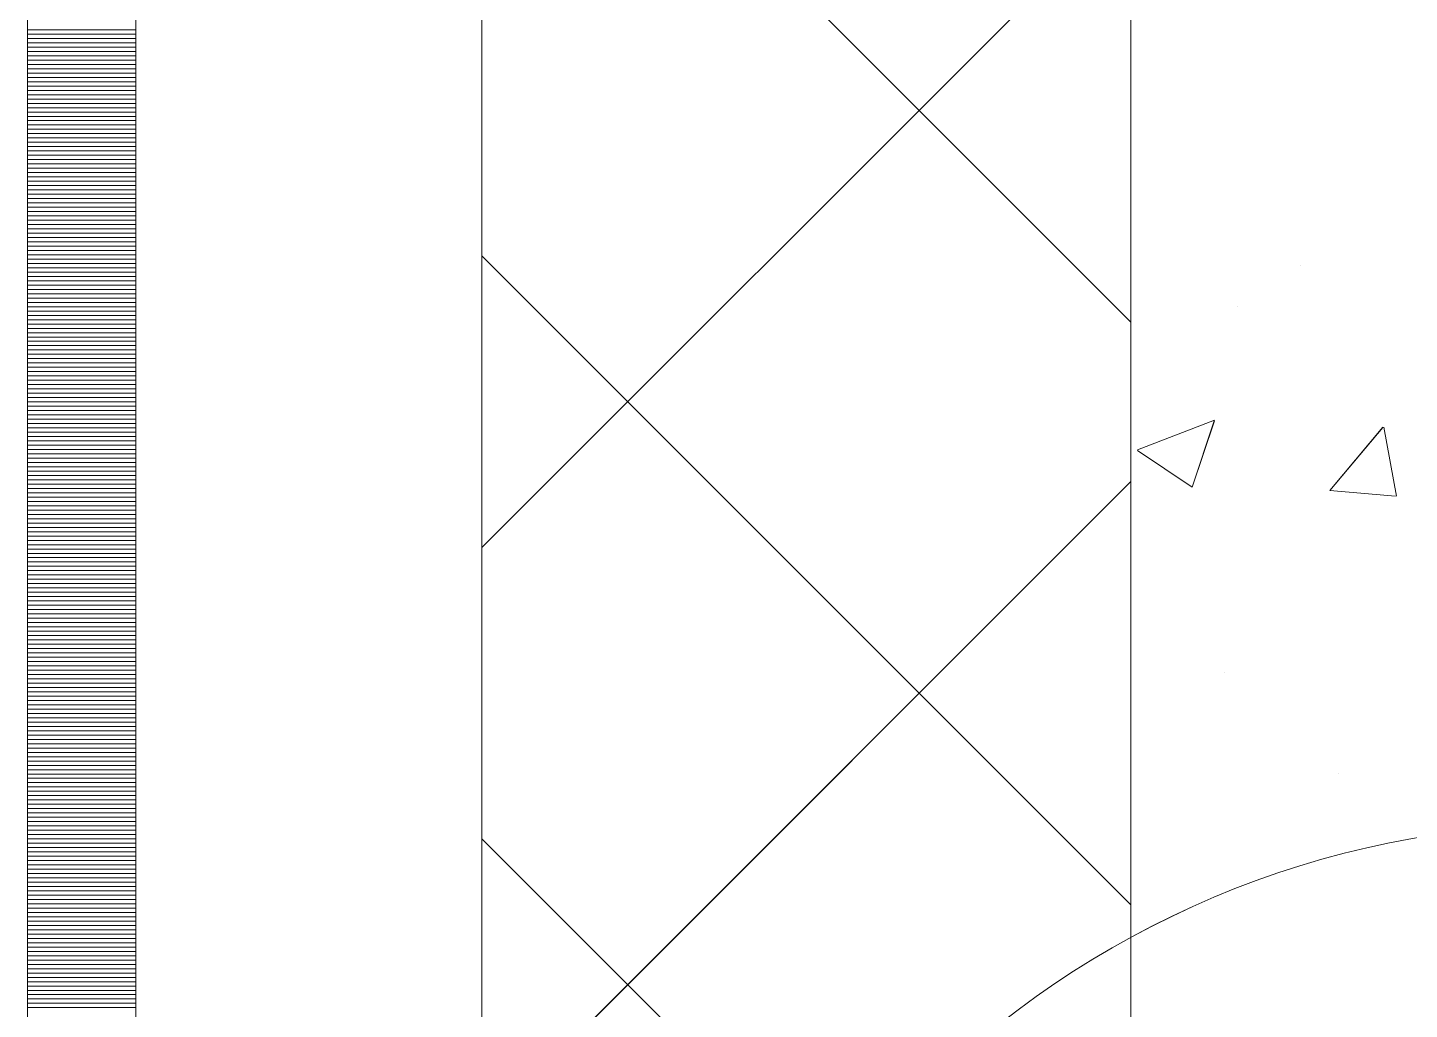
# Model space of a CAD drawing. Header units: millimetres. Extents: x 470010 to 1231400, y -134005 to 421770.
# Drawn here: x 672518.6 to 672838, y -55395.9 to -55169 of the extents above; entities that cross this region are included whole.
import ezdxf
from ezdxf.enums import TextEntityAlignment as Align

# ---------------------------------------------------------------- set-up
doc = ezdxf.new("R2010")
doc.units = ezdxf.units.MM
doc.linetypes.add('DASHED', pattern=[19.05, 12.7, -6.35])
doc.layers.get('Defpoints').update_dxf_attribs({"color": 140})
doc.layers.add('АР_Делит', color=120, linetype='Continuous', lineweight=0, plot=False)
for name, color, linetype, lineweight in [('АР_Стены ПЕНОблок', 52, 'Continuous', 20), ('АР_Тонкая', 254, 'Continuous', 5), ('АР_Утеплитель', 31, 'Continuous', 0), ('АР_Штриховка', 8, 'Continuous', 0)]:
    doc.layers.add(name, color=color, linetype=linetype, lineweight=lineweight)
doc.layers.add('РД_Оси_100', color=7, linetype='Continuous', lineweight=0, true_color=0x525252)
doc.styles.add('style1', font='ARIALN.TTF')

# ---------------------------------------------------------------- blocks, each defined once
blk = doc.blocks.new('СОШ_2200_АР_ОСИ_М100_28.05.24')
at = {"layer": 'АР_Делит', "color": 251, "linetype": 'DASHED', "true_color": 0x636466}
blk.add_lwpolyline([(114955, 135155), (114955, -355), (93595.036, -355), (93595.036, 13855), (94145, 13855), (94145, 68320), (66055, 68320), (66055, 13857.73), (83455, 13857.73), (83455, -355), (45245, -355), (45245, 13145), (44695, 13145), (44695, 26755), (45245, 26755), (45245, 68320), (20455, 68320), (20455, 26755), (27955, 26755), (27955, 13145), (-355, 13145), (-355, 100855)], dxfattribs=at)
blk = doc.blocks.new('A$C9108343f')
at = {"layer": 'АР_Делит', "color": 18, "true_color": 0x000000}
blk.add_circle((7158.34, 44796.92), 216.34, dxfattribs=at)
at = {"layer": 'АР_Стены ПЕНОблок', "color": 18, "linetype": 'Continuous', "lineweight": 20, "true_color": 0x000000}
blk.add_line((7054.96, 97555), (7054.96, 21355), dxfattribs=at)
at = {"layer": 'АР_Тонкая', "color": 18, "linetype": 'Continuous', "lineweight": 5, "true_color": 0x000000}
for p, q in [((6799.96, 97555), (6799.96, 21355)), ((6824.96, 97555), (6824.96, 21355)), ((6824.96, 21355), (6824.96, 97555)), ((6904.96, 21355), (6904.96, 97555))]:
    blk.add_line(p, q, dxfattribs=at)
at = {"layer": 'АР_Утеплитель', "color": 18, "linetype": 'Continuous', "lineweight": 0, "true_color": 0x000000}
for p, q in [((6904.96, 97555), (6904.96, 21355)), ((7054.96, 21355), (7054.96, 97555))]:
    blk.add_line(p, q, dxfattribs=at)
at = {"layer": 'АР_Штриховка', "color": 18, "linetype": 'Continuous', "lineweight": 0, "true_color": 0x000000}
for p, q in [((7054.96, 45129.21), (6904.96, 45279.21)), ((6904.96, 45077.07), (7054.96, 45227.07)), ((6799.96, 45196.75), (6824.96, 45196.75)), ((6799.96, 45195.75), (6824.96, 45195.75)), ((6799.96, 45194.75), (6824.96, 45194.75)), ((6799.96, 45193.75), (6824.96, 45193.75)), ((6799.96, 45192.75), (6824.96, 45192.75)), ((6799.96, 45191.75), (6824.96, 45191.75)), ((6799.96, 45190.75), (6824.96, 45190.75)), ((6799.96, 45189.75), (6824.96, 45189.75)), ((6799.96, 45188.75), (6824.96, 45188.75)), ((6799.96, 45187.75), (6824.96, 45187.75)), ((6799.96, 45186.75), (6824.96, 45186.75)), ((6799.96, 45185.75), (6824.96, 45185.75)), ((6799.96, 45184.75), (6824.96, 45184.75)), ((6799.96, 45183.75), (6824.96, 45183.75)), ((6799.96, 45182.75), (6824.96, 45182.75)), ((6799.96, 45181.75), (6824.96, 45181.75)), ((6799.96, 45180.75), (6824.96, 45180.75)), ((6799.96, 45179.75), (6824.96, 45179.75)), ((6799.96, 45178.75), (6824.96, 45178.75)), ((6799.96, 45177.75), (6824.96, 45177.75)), ((6799.96, 45176.75), (6824.96, 45176.75)), ((6799.96, 45175.75), (6824.96, 45175.75)), ((6799.96, 45174.75), (6824.96, 45174.75)), ((6799.96, 45173.75), (6824.96, 45173.75)), ((6799.96, 45172.75), (6824.96, 45172.75)), ((6799.96, 45171.75), (6824.96, 45171.75)), ((6799.96, 45170.75), (6824.96, 45170.75)), ((6799.96, 45169.75), (6824.96, 45169.75)), ((6799.96, 45168.75), (6824.96, 45168.75)), ((6799.96, 45167.75), (6824.96, 45167.75)), ((6799.96, 45166.75), (6824.96, 45166.75)), ((6799.96, 45165.75), (6824.96, 45165.75)), ((6799.96, 45164.75), (6824.96, 45164.75)), ((6799.96, 45163.75), (6824.96, 45163.75)), ((6799.96, 45162.75), (6824.96, 45162.75)), ((6799.96, 45161.75), (6824.96, 45161.75)), ((6799.96, 45160.75), (6824.96, 45160.75)), ((6799.96, 45159.75), (6824.96, 45159.75)), ((6799.96, 45158.75), (6824.96, 45158.75)), ((6799.96, 45157.75), (6824.96, 45157.75)), ((6799.96, 45156.75), (6824.96, 45156.75)), ((6799.96, 45155.75), (6824.96, 45155.75)), ((6799.96, 45154.75), (6824.96, 45154.75)), ((6799.96, 45153.75), (6824.96, 45153.75)), ((6799.96, 45152.75), (6824.96, 45152.75)), ((6799.96, 45151.75), (6824.96, 45151.75)), ((6799.96, 45150.75), (6824.96, 45150.75)), ((6799.96, 45149.75), (6824.96, 45149.75)), ((6799.96, 45148.75), (6824.96, 45148.75)), ((6799.96, 45147.75), (6824.96, 45147.75)), ((6799.96, 45146.75), (6824.96, 45146.75)), ((6799.96, 45145.75), (6824.96, 45145.75)), ((6799.96, 45144.75), (6824.96, 45144.75)), ((6799.96, 45143.75), (6824.96, 45143.75)), ((6799.96, 45142.75), (6824.96, 45142.75)), ((7054.96, 44994.5), (6904.96, 45144.5)), ((7094.16, 45142.29), (7094.16, 45142.29)), ((6799.96, 45141.75), (6824.96, 45141.75)), ((6799.96, 45140.75), (6824.96, 45140.75)), ((6799.96, 45139.75), (6824.96, 45139.75)), ((6799.96, 45138.75), (6824.96, 45138.75)), ((6799.96, 45137.75), (6824.96, 45137.75)), ((6799.96, 45136.75), (6824.96, 45136.75)), ((6799.96, 45135.75), (6824.96, 45135.75)), ((6799.96, 45134.75), (6824.96, 45134.75)), ((6799.96, 45133.75), (6824.96, 45133.75)), ((6799.96, 45132.75), (6824.96, 45132.75)), ((7079.72, 45132.79), (7079.72, 45132.79)), ((6799.96, 45131.75), (6824.96, 45131.75)), ((6799.96, 45130.75), (6824.96, 45130.75)), ((6799.96, 45129.75), (6824.96, 45129.75)), ((6799.96, 45128.75), (6824.96, 45128.75)), ((6799.96, 45127.75), (6824.96, 45127.75)), ((6799.96, 45126.75), (6824.96, 45126.75)), ((6799.96, 45125.75), (6824.96, 45125.75)), ((6799.96, 45124.75), (6824.96, 45124.75)), ((6799.96, 45123.75), (6824.96, 45123.75)), ((6799.96, 45122.75), (6824.96, 45122.75)), ((6799.96, 45121.75), (6824.96, 45121.75)), ((6799.96, 45120.75), (6824.96, 45120.75)), ((6799.96, 45119.75), (6824.96, 45119.75)), ((6799.96, 45118.75), (6824.96, 45118.75)), ((6799.96, 45117.75), (6824.96, 45117.75)), ((6799.96, 45116.75), (6824.96, 45116.75)), ((6799.96, 45115.75), (6824.96, 45115.75)), ((6799.96, 45114.75), (6824.96, 45114.75)), ((6799.96, 45113.75), (6824.96, 45113.75)), ((6799.96, 45112.75), (6824.96, 45112.75)), ((6799.96, 45111.75), (6824.96, 45111.75)), ((6799.96, 45110.75), (6824.96, 45110.75)), ((6799.96, 45109.75), (6824.96, 45109.75)), ((6799.96, 45108.75), (6824.96, 45108.75)), ((6799.96, 45107.75), (6824.96, 45107.75)), ((6799.96, 45106.75), (6824.96, 45106.75)), ((6799.96, 45105.75), (6824.96, 45105.75)), ((6799.96, 45104.75), (6824.96, 45104.75)), ((6799.96, 45103.75), (6824.96, 45103.75)), ((7056.53, 45099.69), (7074.31, 45106.51)), ((7069.11, 45091.03), (7074.26, 45106.38)), ((7100.99, 45090.28), (7113.23, 45104.87)), ((7116.35, 45088.98), (7113.42, 45104.9)), ((6799.96, 45102.75), (6824.96, 45102.75)), ((6799.96, 45101.75), (6824.96, 45101.75)), ((6799.96, 45100.75), (6824.96, 45100.75)), ((6799.96, 45099.75), (6824.96, 45099.75)), ((6799.96, 45098.75), (6824.96, 45098.75)), ((6799.96, 45097.75), (6824.96, 45097.75)), ((7056.47, 45099.55), (7069.1, 45091.03)), ((6799.96, 45096.75), (6824.96, 45096.75)), ((6799.96, 45095.75), (6824.96, 45095.75)), ((6799.96, 45094.75), (6824.96, 45094.75)), ((6799.96, 45093.75), (6824.96, 45093.75)), ((6799.96, 45092.75), (6824.96, 45092.75)), ((6799.96, 45091.75), (6824.96, 45091.75)), ((6799.96, 45090.75), (6824.96, 45090.75)), ((6904.96, 44942.37), (7054.96, 45092.37)), ((6799.96, 45089.75), (6824.96, 45089.75)), ((6799.96, 45088.75), (6824.96, 45088.75)), ((6799.96, 45087.75), (6824.96, 45087.75)), ((7100.99, 45090.28), (7116.17, 45088.95)), ((6799.96, 45086.75), (6824.96, 45086.75)), ((6799.96, 45085.75), (6824.96, 45085.75)), ((6799.96, 45084.75), (6824.96, 45084.75)), ((6799.96, 45083.75), (6824.96, 45083.75)), ((6799.96, 45082.75), (6824.96, 45082.75)), ((6799.96, 45081.75), (6824.96, 45081.75)), ((6799.96, 45080.75), (6824.96, 45080.75)), ((6799.96, 45079.75), (6824.96, 45079.75)), ((6799.96, 45078.75), (6824.96, 45078.75)), ((6799.96, 45077.75), (6824.96, 45077.75)), ((6799.96, 45076.75), (6824.96, 45076.75)), ((6799.96, 45075.75), (6824.96, 45075.75)), ((6799.96, 45074.75), (6824.96, 45074.75)), ((6799.96, 45073.75), (6824.96, 45073.75)), ((6799.96, 45072.75), (6824.96, 45072.75)), ((6799.96, 45071.75), (6824.96, 45071.75)), ((6799.96, 45070.75), (6824.96, 45070.75)), ((6799.96, 45069.75), (6824.96, 45069.75)), ((6799.96, 45068.75), (6824.96, 45068.75)), ((6799.96, 45067.75), (6824.96, 45067.75)), ((6799.96, 45066.75), (6824.96, 45066.75)), ((6799.96, 45065.75), (6824.96, 45065.75)), ((6799.96, 45064.75), (6824.96, 45064.75)), ((6799.96, 45063.75), (6824.96, 45063.75)), ((6799.96, 45062.75), (6824.96, 45062.75)), ((6799.96, 45061.75), (6824.96, 45061.75)), ((6799.96, 45060.75), (6824.96, 45060.75)), ((6799.96, 45059.75), (6824.96, 45059.75)), ((6799.96, 45058.75), (6824.96, 45058.75)), ((6799.96, 45057.75), (6824.96, 45057.75)), ((6799.96, 45056.75), (6824.96, 45056.75)), ((6799.96, 45055.75), (6824.96, 45055.75)), ((6799.96, 45054.75), (6824.96, 45054.75)), ((6799.96, 45053.75), (6824.96, 45053.75)), ((6799.96, 45052.75), (6824.96, 45052.75)), ((6799.96, 45051.75), (6824.96, 45051.75)), ((6799.96, 45050.75), (6824.96, 45050.75)), ((6799.96, 45049.75), (6824.96, 45049.75)), ((6799.96, 45048.75), (6824.96, 45048.75)), ((6799.96, 45047.75), (6824.96, 45047.75)), ((6799.96, 45046.75), (6824.96, 45046.75)), ((7076.63, 45048.23), (7076.63, 45048.23)), ((6799.96, 45045.75), (6824.96, 45045.75)), ((6799.96, 45044.75), (6824.96, 45044.75)), ((6799.96, 45043.75), (6824.96, 45043.75)), ((6799.96, 45042.75), (6824.96, 45042.75)), ((6799.96, 45041.75), (6824.96, 45041.75)), ((6799.96, 45040.75), (6824.96, 45040.75)), ((6799.96, 45039.75), (6824.96, 45039.75)), ((6799.96, 45038.75), (6824.96, 45038.75)), ((6799.96, 45037.75), (6824.96, 45037.75)), ((6799.96, 45036.75), (6824.96, 45036.75)), ((6799.96, 45035.75), (6824.96, 45035.75)), ((6799.96, 45034.75), (6824.96, 45034.75)), ((6799.96, 45033.75), (6824.96, 45033.75)), ((6799.96, 45032.75), (6824.96, 45032.75)), ((6799.96, 45031.75), (6824.96, 45031.75)), ((6799.96, 45030.75), (6824.96, 45030.75)), ((6799.96, 45029.75), (6824.96, 45029.75)), ((6799.96, 45028.75), (6824.96, 45028.75)), ((6799.96, 45027.75), (6824.96, 45027.75)), ((6799.96, 45026.75), (6824.96, 45026.75)), ((6799.96, 45025.75), (6824.96, 45025.75)), ((6799.96, 45024.75), (6824.96, 45024.75)), ((6799.96, 45023.75), (6824.96, 45023.75)), ((7102.86, 45024.88), (7102.86, 45024.88)), ((6799.96, 45022.75), (6824.96, 45022.75)), ((6799.96, 45021.75), (6824.96, 45021.75)), ((6799.96, 45020.75), (6824.96, 45020.75)), ((6799.96, 45019.75), (6824.96, 45019.75)), ((6799.96, 45018.75), (6824.96, 45018.75)), ((6799.96, 45017.75), (6824.96, 45017.75)), ((6799.96, 45016.75), (6824.96, 45016.75)), ((6799.96, 45015.75), (6824.96, 45015.75)), ((6799.96, 45014.75), (6824.96, 45014.75)), ((6799.96, 45013.75), (6824.96, 45013.75)), ((6799.96, 45012.75), (6824.96, 45012.75)), ((6799.96, 45011.75), (6824.96, 45011.75)), ((6799.96, 45010.75), (6824.96, 45010.75)), ((6799.96, 45009.75), (6824.96, 45009.75)), ((6799.96, 45008.75), (6824.96, 45008.75)), ((6799.96, 45007.75), (6824.96, 45007.75)), ((7054.96, 44859.8), (6904.96, 45009.8)), ((6799.96, 45006.75), (6824.96, 45006.75)), ((6799.96, 45005.75), (6824.96, 45005.75)), ((6799.96, 45004.75), (6824.96, 45004.75)), ((6799.96, 45003.75), (6824.96, 45003.75)), ((6799.96, 45002.75), (6824.96, 45002.75)), ((6799.96, 45001.75), (6824.96, 45001.75)), ((6799.96, 45000.75), (6824.96, 45000.75)), ((6799.96, 44999.75), (6824.96, 44999.75)), ((6799.96, 44998.75), (6824.96, 44998.75)), ((6799.96, 44997.75), (6824.96, 44997.75)), ((6799.96, 44996.75), (6824.96, 44996.75)), ((6799.96, 44995.75), (6824.96, 44995.75)), ((6799.96, 44994.75), (6824.96, 44994.75)), ((6799.96, 44993.75), (6824.96, 44993.75)), ((6799.96, 44992.75), (6824.96, 44992.75)), ((6799.96, 44991.75), (6824.96, 44991.75)), ((6799.96, 44990.75), (6824.96, 44990.75)), ((6799.96, 44989.75), (6824.96, 44989.75)), ((6799.96, 44988.75), (6824.96, 44988.75)), ((6799.96, 44987.75), (6824.96, 44987.75)), ((6799.96, 44986.75), (6824.96, 44986.75)), ((6799.96, 44985.75), (6824.96, 44985.75)), ((6799.96, 44984.75), (6824.96, 44984.75)), ((6799.96, 44983.75), (6824.96, 44983.75)), ((6799.96, 44982.75), (6824.96, 44982.75)), ((6799.96, 44981.75), (6824.96, 44981.75)), ((6799.96, 44980.75), (6824.96, 44980.75)), ((6799.96, 44979.75), (6824.96, 44979.75)), ((6799.96, 44978.75), (6824.96, 44978.75)), ((6799.96, 44977.75), (6824.96, 44977.75)), ((6799.96, 44976.75), (6824.96, 44976.75)), ((6799.96, 44975.75), (6824.96, 44975.75)), ((6799.96, 44974.75), (6824.96, 44974.75)), ((6799.96, 44973.75), (6824.96, 44973.75)), ((6799.96, 44972.75), (6824.96, 44972.75)), ((6799.96, 44971.75), (6824.96, 44971.75)), ((6799.96, 44970.75), (6824.96, 44970.75))]:
    blk.add_line(p, q, dxfattribs=at)
at = {"layer": 'РД_Оси_100'}
blk.add_blockref('СОШ_2200_АР_ОСИ_М100_28.05.24', (7154.96, 6755), dxfattribs=at)
at = {"layer": 'Defpoints', "color": 18, "true_color": 0x000000, "style": 'style1'}
for p in [(143949.34, 316089.12), (143974.98, 281639.5), (143890.4, 273244.71), (143839.99, 264276.81), (143967.75, 254892.38), (12251.96, 104178.14), (12382.58, 96023.14)]:
    blk.add_attdef('АР-ПОМЕЩЕНИЕ:НАИМЕНОВАНИЕ', text='', height=100, dxfattribs=at).set_placement(p, align=Align.MIDDLE)
at = {"layer": 'Defpoints', "color": 18, "true_color": 0x000000, "style": 'style1', "flags": 8}
for p in [(143951.3, 279099.09), (143848.34, 269251.11), (143875.33, 260094.25), (144049.74, 250824.7), (163419.28, 238153.36), (155897.46, 237965.97), (183037.2, 237965.97), (143342.94, 237876.19)]:
    blk.add_attdef('АР-ПОМЕЩЕНИЕ:НАИМЕНОВАНИЕ', text='', height=100, dxfattribs=at).set_placement(p, align=Align.MIDDLE)

msp = doc.modelspace()

# ---------------------------------------------------------------- linework, layer by layer
at = {"layer": 'АР_Делит', "color": 18, "true_color": 0x000000}
msp.add_circle((672876.957, -55569.322), 216.336, dxfattribs=at)
at = {"layer": 'АР_Стены ПЕНОблок', "color": 18, "linetype": 'Continuous', "lineweight": 20, "true_color": 0x000000}
msp.add_line((672773.57, -2811.242), (672773.57, -79011.242), dxfattribs=at)
at = {"layer": 'АР_Тонкая', "color": 18, "linetype": 'Continuous', "lineweight": 5, "true_color": 0x000000}
for p, q in [((672518.57, -2811.242), (672518.57, -79011.242)), ((672543.57, -2811.242), (672543.57, -79011.242)), ((672543.57, -79011.242), (672543.57, -2811.242)), ((672623.57, -79011.242), (672623.57, -2811.242))]:
    msp.add_line(p, q, dxfattribs=at)
at = {"layer": 'АР_Утеплитель', "color": 18, "linetype": 'Continuous', "lineweight": 0, "true_color": 0x000000}
for p, q in [((672623.57, -2811.242), (672623.57, -79011.242)), ((672773.57, -79011.242), (672773.57, -2811.242))]:
    msp.add_line(p, q, dxfattribs=at)
at = {"layer": 'АР_Штриховка', "color": 18, "linetype": 'Continuous', "lineweight": 0, "true_color": 0x000000}
for p, q in [((672773.57, -55237.036), (672623.57, -55087.036)), ((672623.57, -55289.173), (672773.57, -55139.173)), ((672518.57, -55169.492), (672543.57, -55169.492)), ((672518.57, -55170.492), (672543.57, -55170.492)), ((672518.57, -55171.492), (672543.57, -55171.492)), ((672518.57, -55172.492), (672543.57, -55172.492)), ((672518.57, -55173.492), (672543.57, -55173.492)), ((672518.57, -55174.492), (672543.57, -55174.492)), ((672518.57, -55175.492), (672543.57, -55175.492)), ((672518.57, -55176.492), (672543.57, -55176.492)), ((672518.57, -55177.492), (672543.57, -55177.492)), ((672518.57, -55178.492), (672543.57, -55178.492)), ((672518.57, -55179.492), (672543.57, -55179.492)), ((672518.57, -55180.492), (672543.57, -55180.492)), ((672518.57, -55181.492), (672543.57, -55181.492)), ((672518.57, -55182.492), (672543.57, -55182.492)), ((672518.57, -55183.492), (672543.57, -55183.492)), ((672518.57, -55184.492), (672543.57, -55184.492)), ((672518.57, -55185.492), (672543.57, -55185.492)), ((672518.57, -55186.492), (672543.57, -55186.492)), ((672518.57, -55187.492), (672543.57, -55187.492)), ((672518.57, -55188.492), (672543.57, -55188.492)), ((672518.57, -55189.492), (672543.57, -55189.492)), ((672518.57, -55190.492), (672543.57, -55190.492)), ((672518.57, -55191.492), (672543.57, -55191.492)), ((672518.57, -55192.492), (672543.57, -55192.492)), ((672518.57, -55193.492), (672543.57, -55193.492)), ((672518.57, -55194.492), (672543.57, -55194.492)), ((672518.57, -55195.492), (672543.57, -55195.492)), ((672518.57, -55196.492), (672543.57, -55196.492)), ((672518.57, -55197.492), (672543.57, -55197.492)), ((672518.57, -55198.492), (672543.57, -55198.492)), ((672518.57, -55199.492), (672543.57, -55199.492)), ((672518.57, -55200.492), (672543.57, -55200.492)), ((672518.57, -55201.492), (672543.57, -55201.492)), ((672518.57, -55202.492), (672543.57, -55202.492)), ((672518.57, -55203.492), (672543.57, -55203.492)), ((672518.57, -55204.492), (672543.57, -55204.492)), ((672518.57, -55205.492), (672543.57, -55205.492)), ((672518.57, -55206.492), (672543.57, -55206.492)), ((672518.57, -55207.492), (672543.57, -55207.492)), ((672518.57, -55208.492), (672543.57, -55208.492)), ((672518.57, -55209.492), (672543.57, -55209.492)), ((672518.57, -55210.492), (672543.57, -55210.492)), ((672518.57, -55211.492), (672543.57, -55211.492)), ((672518.57, -55212.492), (672543.57, -55212.492)), ((672518.57, -55213.492), (672543.57, -55213.492)), ((672518.57, -55214.492), (672543.57, -55214.492)), ((672518.57, -55215.492), (672543.57, -55215.492)), ((672518.57, -55216.492), (672543.57, -55216.492)), ((672518.57, -55217.492), (672543.57, -55217.492)), ((672518.57, -55218.492), (672543.57, -55218.492)), ((672518.57, -55219.492), (672543.57, -55219.492)), ((672518.57, -55220.492), (672543.57, -55220.492)), ((672518.57, -55221.492), (672543.57, -55221.492)), ((672518.57, -55222.492), (672543.57, -55222.492)), ((672518.57, -55223.492), (672543.57, -55223.492)), ((672518.57, -55224.492), (672543.57, -55224.492)), ((672773.57, -55371.74), (672623.57, -55221.74)), ((672518.57, -55225.492), (672543.57, -55225.492)), ((672518.57, -55226.492), (672543.57, -55226.492)), ((672518.57, -55227.492), (672543.57, -55227.492)), ((672518.57, -55228.492), (672543.57, -55228.492)), ((672518.57, -55229.492), (672543.57, -55229.492)), ((672518.57, -55230.492), (672543.57, -55230.492)), ((672518.57, -55231.492), (672543.57, -55231.492)), ((672518.57, -55232.492), (672543.57, -55232.492)), ((672518.57, -55233.492), (672543.57, -55233.492)), ((672518.57, -55234.492), (672543.57, -55234.492)), ((672518.57, -55235.492), (672543.57, -55235.492)), ((672518.57, -55236.492), (672543.57, -55236.492)), ((672518.57, -55237.492), (672543.57, -55237.492)), ((672518.57, -55238.492), (672543.57, -55238.492)), ((672518.57, -55239.492), (672543.57, -55239.492)), ((672518.57, -55240.492), (672543.57, -55240.492)), ((672518.57, -55241.492), (672543.57, -55241.492)), ((672518.57, -55242.492), (672543.57, -55242.492)), ((672518.57, -55243.492), (672543.57, -55243.492)), ((672518.57, -55244.492), (672543.57, -55244.492)), ((672518.57, -55245.492), (672543.57, -55245.492)), ((672518.57, -55246.492), (672543.57, -55246.492)), ((672518.57, -55247.492), (672543.57, -55247.492)), ((672518.57, -55248.492), (672543.57, -55248.492)), ((672518.57, -55249.492), (672543.57, -55249.492)), ((672518.57, -55250.492), (672543.57, -55250.492)), ((672518.57, -55251.492), (672543.57, -55251.492)), ((672518.57, -55252.492), (672543.57, -55252.492)), ((672518.57, -55253.492), (672543.57, -55253.492)), ((672518.57, -55254.492), (672543.57, -55254.492)), ((672518.57, -55255.492), (672543.57, -55255.492)), ((672518.57, -55256.492), (672543.57, -55256.492)), ((672518.57, -55257.492), (672543.57, -55257.492)), ((672518.57, -55258.492), (672543.57, -55258.492)), ((672518.57, -55259.492), (672543.57, -55259.492)), ((672775.141, -55266.556), (672792.926, -55259.729)), ((672518.57, -55260.492), (672543.57, -55260.492)), ((672518.57, -55261.492), (672543.57, -55261.492)), ((672518.57, -55262.492), (672543.57, -55262.492)), ((672787.727, -55275.216), (672792.877, -55259.867)), ((672819.601, -55275.962), (672831.846, -55261.369)), ((672834.965, -55277.261), (672832.029, -55261.34)), ((672518.57, -55263.492), (672543.57, -55263.492)), ((672518.57, -55264.492), (672543.57, -55264.492)), ((672518.57, -55265.492), (672543.57, -55265.492)), ((672518.57, -55266.492), (672543.57, -55266.492)), ((672518.57, -55267.492), (672543.57, -55267.492)), ((672518.57, -55268.492), (672543.57, -55268.492)), ((672775.08, -55266.69), (672787.715, -55275.212)), ((672518.57, -55269.492), (672543.57, -55269.492)), ((672518.57, -55270.492), (672543.57, -55270.492)), ((672518.57, -55271.492), (672543.57, -55271.492)), ((672518.57, -55272.492), (672543.57, -55272.492)), ((672518.57, -55273.492), (672543.57, -55273.492)), ((672518.57, -55274.492), (672543.57, -55274.492)), ((672518.57, -55275.492), (672543.57, -55275.492)), ((672623.57, -55423.877), (672773.57, -55273.877)), ((672518.57, -55276.492), (672543.57, -55276.492)), ((672518.57, -55277.492), (672543.57, -55277.492)), ((672518.57, -55278.492), (672543.57, -55278.492)), ((672819.6, -55275.966), (672834.783, -55277.295)), ((672518.57, -55279.492), (672543.57, -55279.492)), ((672518.57, -55280.492), (672543.57, -55280.492)), ((672518.57, -55281.492), (672543.57, -55281.492)), ((672518.57, -55282.492), (672543.57, -55282.492)), ((672518.57, -55283.492), (672543.57, -55283.492)), ((672518.57, -55284.492), (672543.57, -55284.492)), ((672518.57, -55285.492), (672543.57, -55285.492)), ((672518.57, -55286.492), (672543.57, -55286.492)), ((672518.57, -55287.492), (672543.57, -55287.492)), ((672518.57, -55288.492), (672543.57, -55288.492)), ((672518.57, -55289.492), (672543.57, -55289.492)), ((672518.57, -55290.492), (672543.57, -55290.492)), ((672518.57, -55291.492), (672543.57, -55291.492)), ((672518.57, -55292.492), (672543.57, -55292.492)), ((672518.57, -55293.492), (672543.57, -55293.492)), ((672518.57, -55294.492), (672543.57, -55294.492)), ((672518.57, -55295.492), (672543.57, -55295.492)), ((672518.57, -55296.492), (672543.57, -55296.492)), ((672518.57, -55297.492), (672543.57, -55297.492)), ((672518.57, -55298.492), (672543.57, -55298.492)), ((672518.57, -55299.492), (672543.57, -55299.492)), ((672518.57, -55300.492), (672543.57, -55300.492)), ((672518.57, -55301.492), (672543.57, -55301.492)), ((672518.57, -55302.492), (672543.57, -55302.492)), ((672518.57, -55303.492), (672543.57, -55303.492)), ((672518.57, -55304.492), (672543.57, -55304.492)), ((672518.57, -55305.492), (672543.57, -55305.492)), ((672518.57, -55306.492), (672543.57, -55306.492)), ((672518.57, -55307.492), (672543.57, -55307.492)), ((672518.57, -55308.492), (672543.57, -55308.492)), ((672518.57, -55309.492), (672543.57, -55309.492)), ((672518.57, -55310.492), (672543.57, -55310.492)), ((672518.57, -55311.492), (672543.57, -55311.492)), ((672518.57, -55312.492), (672543.57, -55312.492)), ((672518.57, -55313.492), (672543.57, -55313.492)), ((672518.57, -55314.492), (672543.57, -55314.492)), ((672518.57, -55315.492), (672543.57, -55315.492)), ((672518.57, -55316.492), (672543.57, -55316.492)), ((672518.57, -55317.492), (672543.57, -55317.492)), ((672518.57, -55318.492), (672543.57, -55318.492)), ((672518.57, -55319.492), (672543.57, -55319.492)), ((672518.57, -55320.492), (672543.57, -55320.492)), ((672518.57, -55321.492), (672543.57, -55321.492)), ((672518.57, -55322.492), (672543.57, -55322.492)), ((672518.57, -55323.492), (672543.57, -55323.492)), ((672518.57, -55324.492), (672543.57, -55324.492)), ((672518.57, -55325.492), (672543.57, -55325.492)), ((672518.57, -55326.492), (672543.57, -55326.492)), ((672518.57, -55327.492), (672543.57, -55327.492)), ((672518.57, -55328.492), (672543.57, -55328.492)), ((672518.57, -55329.492), (672543.57, -55329.492)), ((672518.57, -55330.492), (672543.57, -55330.492)), ((672518.57, -55331.492), (672543.57, -55331.492)), ((672518.57, -55332.492), (672543.57, -55332.492)), ((672518.57, -55333.492), (672543.57, -55333.492)), ((672518.57, -55334.492), (672543.57, -55334.492)), ((672518.57, -55335.492), (672543.57, -55335.492)), ((672518.57, -55336.492), (672543.57, -55336.492)), ((672518.57, -55337.492), (672543.57, -55337.492)), ((672518.57, -55338.492), (672543.57, -55338.492)), ((672518.57, -55339.492), (672543.57, -55339.492)), ((672518.57, -55340.492), (672543.57, -55340.492)), ((672518.57, -55341.492), (672543.57, -55341.492)), ((672518.57, -55342.492), (672543.57, -55342.492)), ((672518.57, -55343.492), (672543.57, -55343.492)), ((672518.57, -55344.492), (672543.57, -55344.492)), ((672518.57, -55345.492), (672543.57, -55345.492)), ((672518.57, -55346.492), (672543.57, -55346.492)), ((672518.57, -55347.492), (672543.57, -55347.492)), ((672518.57, -55348.492), (672543.57, -55348.492)), ((672518.57, -55349.492), (672543.57, -55349.492)), ((672518.57, -55350.492), (672543.57, -55350.492)), ((672518.57, -55351.492), (672543.57, -55351.492)), ((672518.57, -55352.492), (672543.57, -55352.492)), ((672518.57, -55353.492), (672543.57, -55353.492)), ((672518.57, -55354.492), (672543.57, -55354.492)), ((672518.57, -55355.492), (672543.57, -55355.492)), ((672518.57, -55356.492), (672543.57, -55356.492)), ((672518.57, -55357.492), (672543.57, -55357.492)), ((672518.57, -55358.492), (672543.57, -55358.492)), ((672773.57, -55506.444), (672623.57, -55356.444)), ((672518.57, -55359.492), (672543.57, -55359.492)), ((672518.57, -55360.492), (672543.57, -55360.492)), ((672518.57, -55361.492), (672543.57, -55361.492)), ((672518.57, -55362.492), (672543.57, -55362.492)), ((672518.57, -55363.492), (672543.57, -55363.492)), ((672518.57, -55364.492), (672543.57, -55364.492)), ((672518.57, -55365.492), (672543.57, -55365.492)), ((672518.57, -55366.492), (672543.57, -55366.492)), ((672518.57, -55367.492), (672543.57, -55367.492)), ((672518.57, -55368.492), (672543.57, -55368.492)), ((672518.57, -55369.492), (672543.57, -55369.492)), ((672518.57, -55370.492), (672543.57, -55370.492)), ((672518.57, -55371.492), (672543.57, -55371.492)), ((672518.57, -55372.492), (672543.57, -55372.492)), ((672518.57, -55373.492), (672543.57, -55373.492)), ((672518.57, -55374.492), (672543.57, -55374.492)), ((672518.57, -55375.492), (672543.57, -55375.492)), ((672518.57, -55376.492), (672543.57, -55376.492)), ((672518.57, -55377.492), (672543.57, -55377.492)), ((672518.57, -55378.492), (672543.57, -55378.492)), ((672518.57, -55379.492), (672543.57, -55379.492)), ((672518.57, -55380.492), (672543.57, -55380.492)), ((672518.57, -55381.492), (672543.57, -55381.492)), ((672518.57, -55382.492), (672543.57, -55382.492)), ((672518.57, -55383.492), (672543.57, -55383.492)), ((672518.57, -55384.492), (672543.57, -55384.492)), ((672518.57, -55385.492), (672543.57, -55385.492)), ((672518.57, -55386.492), (672543.57, -55386.492)), ((672518.57, -55387.492), (672543.57, -55387.492)), ((672518.57, -55388.492), (672543.57, -55388.492)), ((672518.57, -55389.492), (672543.57, -55389.492)), ((672518.57, -55390.492), (672543.57, -55390.492)), ((672518.57, -55391.492), (672543.57, -55391.492)), ((672518.57, -55392.492), (672543.57, -55392.492)), ((672518.57, -55393.492), (672543.57, -55393.492)), ((672518.57, -55394.492), (672543.57, -55394.492)), ((672518.57, -55395.492), (672543.57, -55395.492))]:
    msp.add_line(p, q, dxfattribs=at)

# ---------------------------------------------------------------- block references
msp.add_blockref('A$C9108343f', (665718.612, -100366.242))
at = {"layer": 'РД_Оси_100'}
msp.add_blockref('СОШ_2200_АР_ОСИ_М100_28.05.24', (672873.57, -93611.242), dxfattribs=at)

doc.saveas('drawing.dxf')
